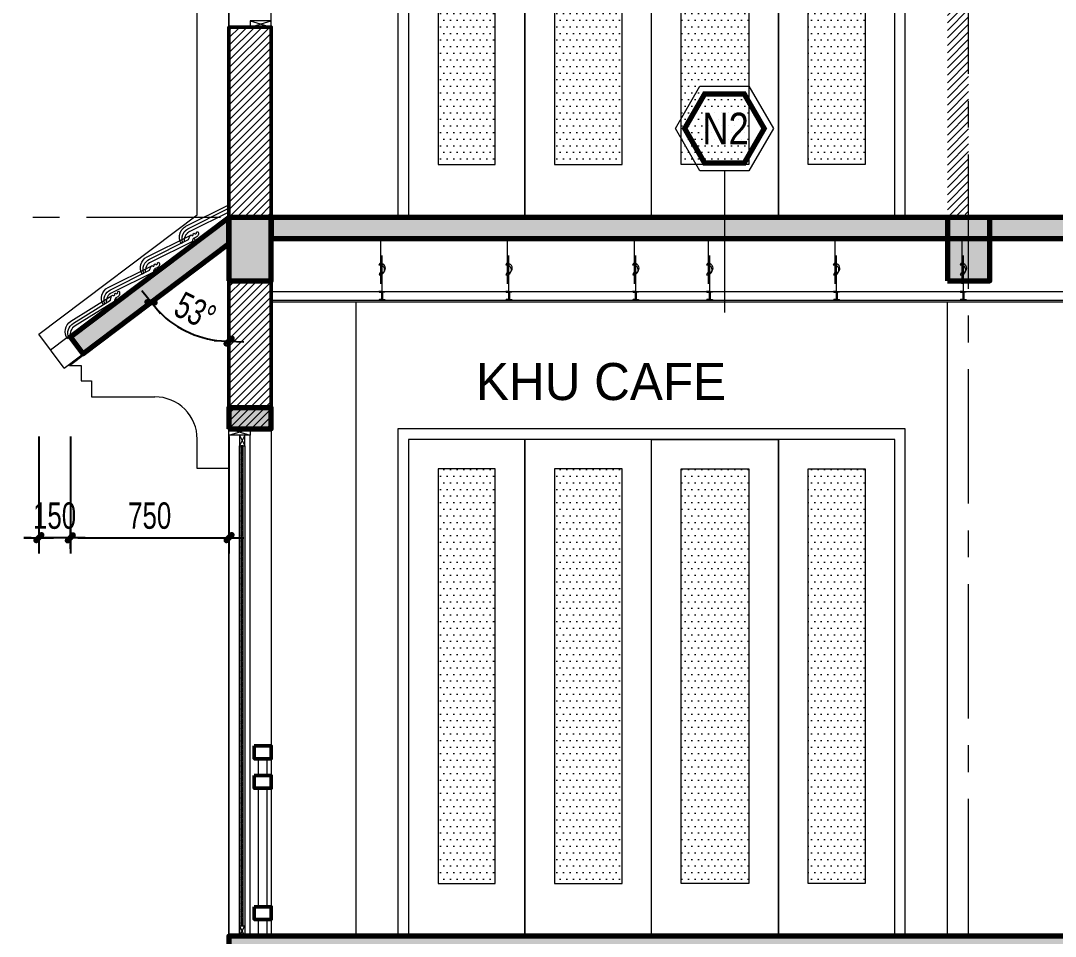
# Model space of a CAD drawing. Header units: inches. Extents: x 88947 to 296847, y 35049 to 161062.
# Drawn here: x 155063 to 159958, y 147108 to 151438 of the extents above; entities that cross this region are included whole.
import ezdxf
from ezdxf.xclip import XClip

# ---------------------------------------------------------------- set-up
doc = ezdxf.new("R2010")
doc.units = ezdxf.units.IN
doc.header["$MEASUREMENT"] = 0
doc.header["$XCLIPFRAME"] = 0
doc.header["$PDMODE"] = 1
doc.linetypes.add('ACAD_ISO03W100', pattern=[30, 12, -18])
doc.linetypes.add('CENTER', pattern=[50.8, 31.75, -6.35, 6.35, -6.35])
for name, color, linetype, lineweight in [('A-Dims', 145, 'Continuous', 25), ('CUA', 42, 'Continuous', 20), ('DIM', 7, 'Continuous', 25), ('HACTH', 8, 'Continuous', 5), ('HATCH', 8, 'Continuous', 5), ('KHUNG 1', 6, 'Continuous', 70), ('KY HIEU', 4, 'Continuous', 25), ('mb$0$CUA', 42, 'Continuous', 20), ('mb$0$HATCH', 69, 'Continuous', 15), ('mb$0$net manh', 251, 'Continuous', 5), ('THAY', 3, 'Continuous', 18), ('TRUC', 252, 'ACAD_ISO03W100', 13), ('TUONG', 4, 'Continuous', 50)]:
    doc.layers.add(name, color=color, linetype=linetype, lineweight=lineweight)
doc.layers.add('text', color=2, linetype='Continuous')
doc.styles.add('DDCo-B-Helve-condense', font='VHELVCB.TTF')
doc.styles.add('FRANKO', font='VFRANKO.TTF')
doc.styles.add('VNI-HELVE-CONDENSE', font='VNARIAL.TTF', dxfattribs={"width": 0.7})
doc.dimstyles.new('TAS-100', dxfattribs={"dimscale": 50, "dimtxt": 2.5, "dimasz": 0.7, "dimexe": 1.5, "dimexo": 1.5, "dimgap": 0.8, "dimtad": 1, "dimdec": 0, "dimzin": 3, "dimdsep": 46, "dimtxsty": 'VNI-HELVE-CONDENSE', "dimblk": 'TICK', "dimcen": 2.5, "dimclrt": 71, "dimazin": 2, "dimtfac": 0.75, "dimtdec": 0, "dimtix": 1, "dimtmove": 2, "dimatfit": 2, "dimldrblk": 'TICK123', "dimfxl": 1.5, "dimtolj": 1, "dimtzin": 0, "dimarcsym": 0})

# ---------------------------------------------------------------- blocks, each defined once
blk = doc.blocks.new('TICK')
at = {"layer": 'A-Dims', "color": 1}
for p, q in [((0, 1.5), (0, -1.5)), ((-2, 0), (2, 0))]:
    blk.add_line(p, q, dxfattribs=at)
at = {"layer": 'A-Dims', "color": 1, "const_width": 0.788}
blk.add_lwpolyline([(-0.33, -0.35), (0.38, 0.38)], dxfattribs=at)
at = {"layer": 'A-Dims', "color": 1, "const_width": 0.394}
for points in [[(0.24, 0.52, -0.414214), (0.52, 0.52, -1)], [(0.52, 0.52, -0.414214), (0.52, 0.24, -1)], [(-0.47, -0.21, 0.414214), (-0.47, -0.49, 1)], [(-0.47, -0.49, 0.414214), (-0.19, -0.49, 1)]]:
    blk.add_lwpolyline(points, format="xyb", dxfattribs=at)
blk = doc.blocks.new('*D1056')
at = {"layer": 'Defpoints', "color": 0}
for p in [(155298.2, 149545.5), (156047.7, 149545.5), (156047.7, 148992.4)]:
    blk.add_point(p, dxfattribs=at)
at = {"layer": 'DIM', "color": 0, "lineweight": -2}
for p, q in [((155298.2, 149470.5), (155298.2, 148917.4)), ((156047.7, 149470.5), (156047.7, 148917.4)), ((155333.2, 148992.4), (156012.7, 148992.4))]:
    blk.add_line(p, q, dxfattribs=at)
at = {"layer": 'DIM', "color": 0, "lineweight": -2, "xscale": 35, "yscale": 35, "zscale": 35, "rotation": 180}
blk.add_blockref('TICK', (155298.2, 148992.4), dxfattribs=at)
at = {"layer": 'DIM', "color": 0, "lineweight": -2, "xscale": 35, "yscale": 35, "zscale": 35}
blk.add_blockref('TICK', (156047.7, 148992.4), dxfattribs=at)
at = {"layer": 'DIM', "color": 71, "insert": (155673, 149096.2), "char_height": 125, "attachment_point": 5, "style": 'VNI-HELVE-CONDENSE'}
blk.add_mtext('\\A1;750', dxfattribs=at)
blk = doc.blocks.new('TICK123')
at = {"layer": 'A-Dims', "color": 1}
blk.add_lwpolyline([(0.05, 0, 0, 0.84, 0), (-2.11, 0, 8.4, 8.4, 0)], format="xyseb", dxfattribs=at)
blk = doc.blocks.new('*D1057')
at = {"layer": 'Defpoints', "color": 0}
for p in [(155147.7, 149545.5), (155298.2, 149545.5), (155147.7, 148992.4)]:
    blk.add_point(p, dxfattribs=at)
at = {"layer": 'DIM', "color": 0, "lineweight": -2}
for p, q in [((155147.7, 149470.5), (155147.7, 148917.4)), ((155298.2, 149470.5), (155298.2, 148917.4)), ((155112.7, 148992.4), (155077.7, 148992.4)), ((155298.2, 148992.4), (155147.7, 148992.4)), ((155333.2, 148992.4), (155368.2, 148992.4))]:
    blk.add_line(p, q, dxfattribs=at)
at = {"layer": 'DIM', "color": 0, "lineweight": -2, "xscale": 35, "yscale": 35, "zscale": 35}
blk.add_blockref('TICK', (155147.7, 148992.4), dxfattribs=at)
at = {"layer": 'DIM', "color": 0, "lineweight": -2, "xscale": 35, "yscale": 35, "zscale": 35, "rotation": 180}
blk.add_blockref('TICK', (155298.2, 148992.4), dxfattribs=at)
at = {"layer": 'DIM', "color": 71, "insert": (155223, 149096.2), "char_height": 125, "attachment_point": 5, "style": 'VNI-HELVE-CONDENSE'}
blk.add_mtext('\\A1;150', dxfattribs=at)
blk = doc.blocks.new('*D2844')
at = {"layer": 'Defpoints', "color": 0}
for p in [(156047.7, 150382.3), (156047.7, 150207.5), (155781.5, 150006.8), (155358.4, 149862.8), (156047.7, 149507.5)]:
    blk.add_point(p, dxfattribs=at)
at = {"layer": 'DIM', "color": 0, "lineweight": -2}
blk.add_arc((156047.7, 150382.3), 460.3, 221.3574, 265.6426, dxfattribs=at)
at = {"layer": 'DIM', "color": 0, "lineweight": -2, "xscale": 35, "yscale": 35, "zscale": 35}
for p, rotation in [((155680.1, 150105.3), 129.178707108806), ((156047.7, 149922), 357.8212928911929)]:
    blk.add_blockref('TICK', p, dxfattribs=dict(at, rotation=rotation))
at = {"layer": 'DIM', "color": 71, "insert": (155888.7, 150063.3), "char_height": 125, "attachment_point": 5, "rotation": 333.5, "style": 'VNI-HELVE-CONDENSE'}
blk.add_mtext('\\A1;53°', dxfattribs=at)
blk = doc.blocks.new('A$C63FF6805')
at = {"layer": 'HACTH'}
h = blk.add_hatch(dxfattribs=at)
h.set_pattern_fill('DOTS', color=256, scale=500, style=0)
h.set_pattern_definition([(0, (-2310, -2310), (15.625, 31.25), [0, -31.25])])
h.paths.add_polyline_path([(-2040, -190), (-2310, -190), (-2310, -2150), (-2040, -2150)])
h = blk.add_hatch(dxfattribs=at)
h.set_pattern_fill('DOTS', color=256, scale=500, style=0)
h.set_pattern_definition([(0, (-1760, -2310), (15.625, 31.25), [0, -31.25])])
h.paths.add_polyline_path([(-1440, -190), (-1760, -190), (-1760, -2150), (-1440, -2150)])
h = blk.add_hatch(dxfattribs=at)
h.set_pattern_fill('DOTS', color=256, scale=500, style=0)
h.set_pattern_definition([(180, (-840, -2310), (-15.625, 31.25), [0, -31.25])])
h.paths.add_polyline_path([(-1160, -190), (-840, -190), (-840, -2150), (-1160, -2150)])
h = blk.add_hatch(dxfattribs=at)
h.set_pattern_fill('DOTS', color=256, scale=500, style=0)
h.set_pattern_definition([(180, (-290, -2310), (-15.625, 31.25), [0, -31.25])])
h.paths.add_polyline_path([(-560, -190), (-290, -190), (-290, -2150), (-560, -2150)])
at = {"layer": 'CUA'}
for points in [[(-100, -2400), (-100, 0), (-2500, 0), (-2500, -2400)], [(-1300, -50), (-1900, -50), (-1900, -2400), (-1300, -2400)], [(-1300, -50), (-700, -50), (-700, -2400), (-1300, -2400)], [(-2040, -190), (-2310, -190), (-2310, -2150), (-2040, -2150)], [(-1440, -190), (-1760, -190), (-1760, -2150), (-1440, -2150)], [(-1160, -190), (-840, -190), (-840, -2150), (-1160, -2150)], [(-560, -190), (-290, -190), (-290, -2150), (-560, -2150)]]:
    blk.add_lwpolyline(points, close=True, dxfattribs=at)
for points in [[(-1900, -50), (-2450, -50), (-2450, -2400), (-1900, -2400), (-1900, -50)], [(-700, -50), (-1900, -50)], [(-1900, -2400), (-1900, -50)], [(-700, -2400), (-150, -2400), (-150, -50), (-700, -50), (-700, -2400)], [(-700, -2400), (-700, -50)], [(-1160, -190), (-840, -190)], [(-1900, -2400), (-700, -2400)]]:
    blk.add_lwpolyline(points, dxfattribs=at)
blk = doc.blocks.new('*D3976')
at = {"layer": 'Defpoints', "color": 0}
for p in [(155298.2, 149545.5), (156047.7, 149545.5), (156047.7, 148992.4)]:
    blk.add_point(p, dxfattribs=at)
at = {"layer": 'DIM', "color": 0, "lineweight": -2}
for p, q in [((155298.2, 149470.5), (155298.2, 148917.4)), ((156047.7, 149470.5), (156047.7, 148917.4)), ((155333.2, 148992.4), (156012.7, 148992.4))]:
    blk.add_line(p, q, dxfattribs=at)
at = {"layer": 'DIM', "color": 0, "lineweight": -2, "xscale": 35, "yscale": 35, "zscale": 35, "rotation": 180}
blk.add_blockref('TICK', (155298.2, 148992.4), dxfattribs=at)
at = {"layer": 'DIM', "color": 0, "lineweight": -2, "xscale": 35, "yscale": 35, "zscale": 35}
blk.add_blockref('TICK', (156047.7, 148992.4), dxfattribs=at)
at = {"layer": 'DIM', "color": 71, "insert": (155673, 149096.2), "char_height": 125, "attachment_point": 5, "style": 'VNI-HELVE-CONDENSE'}
blk.add_mtext('\\A1;750', dxfattribs=at)
blk = doc.blocks.new('*D3977')
at = {"layer": 'Defpoints', "color": 0}
for p in [(155147.7, 149545.5), (155298.2, 149545.5), (155147.7, 148992.4)]:
    blk.add_point(p, dxfattribs=at)
at = {"layer": 'DIM', "color": 0, "lineweight": -2}
for p, q in [((155147.7, 149470.5), (155147.7, 148917.4)), ((155298.2, 149470.5), (155298.2, 148917.4)), ((155112.7, 148992.4), (155077.7, 148992.4)), ((155298.2, 148992.4), (155147.7, 148992.4)), ((155333.2, 148992.4), (155368.2, 148992.4))]:
    blk.add_line(p, q, dxfattribs=at)
at = {"layer": 'DIM', "color": 0, "lineweight": -2, "xscale": 35, "yscale": 35, "zscale": 35}
blk.add_blockref('TICK', (155147.7, 148992.4), dxfattribs=at)
at = {"layer": 'DIM', "color": 0, "lineweight": -2, "xscale": 35, "yscale": 35, "zscale": 35, "rotation": 180}
blk.add_blockref('TICK', (155298.2, 148992.4), dxfattribs=at)
at = {"layer": 'DIM', "color": 71, "insert": (155223, 149096.2), "char_height": 125, "attachment_point": 5, "style": 'VNI-HELVE-CONDENSE'}
blk.add_mtext('\\A1;150', dxfattribs=at)
blk = doc.blocks.new('*D4058')
at = {"layer": 'Defpoints', "color": 0}
for p in [(156047.7, 150382.3), (156047.7, 150207.5), (155781.5, 150006.8), (155358.4, 149862.8), (156047.7, 149507.5)]:
    blk.add_point(p, dxfattribs=at)
at = {"layer": 'DIM', "color": 0, "lineweight": -2}
blk.add_arc((156047.7, 150382.3), 460.3, 221.3574, 265.6426, dxfattribs=at)
at = {"layer": 'DIM', "color": 0, "lineweight": -2, "xscale": 35, "yscale": 35, "zscale": 35}
for p, rotation in [((155680.1, 150105.3), 129.1787071088073), ((156047.7, 149922), 357.8212928911942)]:
    blk.add_blockref('TICK', p, dxfattribs=dict(at, rotation=rotation))
at = {"layer": 'DIM', "color": 71, "insert": (155888.7, 150063.3), "char_height": 125, "attachment_point": 5, "rotation": 333.5, "style": 'VNI-HELVE-CONDENSE'}
blk.add_mtext('\\A1;53°', dxfattribs=at)
blk = doc.blocks.new('A$C08A16807')
blk.add_lwpolyline([(-252.4, -112.1, -0.380933), (-216.6, -50), (-20.9, 17.8), (-11.8, 36.8), (-6.9, 38.5, 0.954486), (4.4, 42.5), (9, 44.1, 0.954486), (20.3, 48), (27.3, 50.5, -0.47847), (12.4, 23.6, 0.356765), (-4.1, 7), (-211.6, -64.2, 0.329869), (-244.5, -109.3), (-260.2, -114.9, -0.426494), (-226.9, -37.7), (-11.9, 36.6)], format="xyb")
blk.add_arc((-3.5, 11.8), 12.3, 286.618, 48.1469)
blk = doc.blocks.new('A$C2CB05BCE')
at = {"layer": 'THAY'}
ref = blk.add_blockref('A$C08A16807', (17.1, 24.7), dxfattribs=dict(at, rotation=7.464471018285599))
XClip(ref).set_block_clipping_path([(-51.9696181063, -265.0907269109), (-538.9201218982, -201.2896423794), (-493.0550403646, 148.7674878912), (-6.1045365727, 84.9664033597)])
for p, rotation in [((-167.4, -120.2), 7.464471018285599), ((-351.9, -265.1), 7.464471018285599), ((-535.8, -403.7), 12.90712320794823)]:
    blk.add_blockref('A$C08A16807', p, dxfattribs=dict(at, rotation=rotation))
blk = doc.blocks.new('A$C40B62592')
at = {"layer": 'THAY'}
for points in [[(779.5, 6362.6), (900, 6522.2), (50, 7162.7)], [(900, 6522.2), (50, 7162.7)], [(844.5, 6448.7), (50, 7047.4)], [(779.5, 6362.6), (50, 6912.4)], [(754.5, 6375.3), (50, 6906.2)], [(754.5, 6375.3), (699.5, 6375.3), (699.5, 6301.4), (649.5, 6301.4), (649.5, 6226.4), (350, 6226.4)], [(754.5, 6375.3), (757.5, 6379.3)], [(844.5, 3223.5), (0, 3859.9)], [(779.5, 3137.4), (900, 3297), (150, 3862.2)], [(900, 3297), (150, 3862.2)], [(779.5, 3137.4), (0, 3724.9)], [(754.5, 3150.1), (0, 3718.7)], [(754.5, 3150.1), (699.5, 3150.1), (699.5, 3076.2), (649.5, 3076.2), (649.5, 3001.2), (350, 3001.2)], [(754.5, 3150.1), (757.5, 3154)]]:
    blk.add_lwpolyline(points, dxfattribs=at)
for points in [[(150, 3862.2), (150, 6026.4, -0.414214), (350, 6226.4)], [(0, 2662.7), (0, 2662.7), (150, 2662.7), (150, 2801.2, -0.414214), (350, 3001.2)]]:
    blk.add_lwpolyline(points, format="xyb", dxfattribs=at)

msp = doc.modelspace()

# ---------------------------------------------------------------- hatches: boundary and pattern name
at = {"layer": 'HACTH'}
h = msp.add_hatch(dxfattribs=at)
h.set_pattern_fill('ANSI31', color=256, scale=200, style=0)
h.set_pattern_definition([(45, (159447.74, 150507.526), (-17.67767, 17.67767), [])])
h.paths.add_polyline_path([(159547.7, 153607.5), (159447.7, 153607.5), (159447.7, 150507.5), (159547.7, 150507.5)])
h = msp.add_hatch(dxfattribs=at)
h.set_pattern_fill('ANSI31', color=256, scale=200, style=0)
h.set_pattern_definition([(45, (156047.74, 150507.526), (-17.6777, 17.6777), [])])
h.paths.add_polyline_path([(156247.7, 150507.5), (156247.7, 151407.5), (156047.7, 151407.5), (156047.7, 150507.5)])
h = msp.add_hatch(dxfattribs=at)
h.set_pattern_fill('ANSI31', color=256, scale=200, style=0)
h.set_pattern_definition([(45, (156047.74, 150507.526), (-17.6777, 17.6777), [])])
h.paths.add_polyline_path([(156247.7, 150507.5), (156247.7, 151407.5), (156047.7, 151407.5), (156047.7, 150507.5)])
h = msp.add_hatch(dxfattribs=at)
h.set_pattern_fill('ANSI31', color=256, scale=200, style=0)
h.set_pattern_definition([(45, (156047.74, 149507.526), (-17.6777, 17.6777), [])])
h.paths.add_polyline_path([(156247.7, 149507.5), (156247.7, 150207.5), (156047.7, 150207.5), (156047.7, 149507.5)])
h = msp.add_hatch(dxfattribs=at)
h.set_pattern_fill('ANSI31', color=256, scale=200, style=0)
h.set_pattern_definition([(45, (156047.74, 149507.526), (-17.6777, 17.6777), [])])
h.paths.add_polyline_path([(156247.7, 149507.5), (156247.7, 150207.5), (156047.7, 150207.5), (156047.7, 149507.5)])
at = {"layer": 'KHUNG 1'}
msp.add_hatch(color=256, dxfattribs=at).paths.add_polyline_path([(156047.7, 150507.5), (155298.2, 149942.7), (155358.4, 149862.8), (156047.7, 150382.3)])
at = {"layer": 'mb$0$HATCH'}
h = msp.add_hatch(dxfattribs=at)
h.set_pattern_fill('ANSI32', color=256, angle=-90, style=0)
h.set_pattern_definition([(225, (156115.241, 148407.526), (-6.73519, 6.73519), []), (225, (156115.241, 148403.036), (-6.73519, 6.73519), [])])
h.paths.add_polyline_path([(156105.2, 149427.5), (156105.2, 147157.5), (156115.2, 147157.5), (156115.2, 149427.5)])

# ---------------------------------------------------------------- linework, layer by layer
at = {"layer": 'CUA'}
for points in [[(156147.7, 151407.5), (156247.7, 151407.5), (156247.7, 151437.5), (156147.7, 151437.5)], [(156047.7, 149507.5), (156147.7, 149507.5), (156147.7, 149477.5), (156047.7, 149477.5)], [(156122.7, 149477.5), (156097.7, 149477.5), (156097.7, 149427.5), (156122.7, 149427.5)], [(156122.7, 147107.5), (156097.7, 147107.5), (156097.7, 147157.5), (156122.7, 147157.5)]]:
    msp.add_lwpolyline(points, close=True, dxfattribs=at)
at = {"layer": 'DIM'}
msp.add_lwpolyline([(161147.7, 150507.5), (159547.7, 150507.5)], dxfattribs=at)
at = {"layer": 'HACTH', "color": 252}
msp.add_lwpolyline([(158160.9, 150927.7), (158276.6, 151128), (158508, 151128), (158623.7, 150927.7), (158508, 150727.3), (158276.6, 150727.3)], close=True, dxfattribs=at)
msp.add_lwpolyline([(158392.3, 150727.3), (158392.3, 150057.5)], dxfattribs=at)
at = {"layer": 'HATCH'}
for p, q in [((156766.5, 150284.3), (156766.5, 150407.5)), ((157366.5, 150284.3), (157366.5, 150407.5)), ((157966.5, 150284.3), (157966.5, 150407.5)), ((158316.5, 150284.3), (158316.5, 150407.5)), ((158916.5, 150284.3), (158916.5, 150407.5)), ((159516.5, 150284.3), (159516.5, 150407.5)), ((156761.5, 150289.5), (156757.3, 150280.8)), ((156772.7, 150283), (156772.7, 150326.9)), ((157361.5, 150289.5), (157357.3, 150280.8)), ((157372.7, 150283), (157372.7, 150326.9)), ((157961.5, 150289.5), (157957.3, 150280.8)), ((157972.7, 150283), (157972.7, 150326.9)), ((158311.5, 150289.5), (158307.3, 150280.8)), ((158322.7, 150283), (158322.7, 150326.9)), ((158911.5, 150289.5), (158907.3, 150280.8)), ((158922.7, 150283), (158922.7, 150326.9)), ((159511.5, 150289.5), (159507.3, 150280.8)), ((159522.7, 150283), (159522.7, 150326.9)), ((156762.3, 150244.6), (156758.1, 150236)), ((156766.5, 150239.9), (156766.5, 150280.2)), ((156766.5, 150193.5), (156766.5, 150236.6)), ((156772.7, 150241.4), (156772.7, 150278.5)), ((156772.7, 150156.5), (156772.7, 150238.4)), ((157362.3, 150244.6), (157358.1, 150236)), ((157366.5, 150239.9), (157366.5, 150280.2)), ((157366.5, 150193.5), (157366.5, 150236.6)), ((157372.7, 150241.4), (157372.7, 150278.5)), ((157372.7, 150156.5), (157372.7, 150238.4)), ((157962.3, 150244.6), (157958.1, 150236)), ((157966.5, 150239.9), (157966.5, 150280.2)), ((157966.5, 150193.5), (157966.5, 150236.6)), ((157972.7, 150241.4), (157972.7, 150278.5)), ((157972.7, 150156.5), (157972.7, 150238.4)), ((158312.3, 150244.6), (158308.1, 150236)), ((158316.5, 150239.9), (158316.5, 150280.2)), ((158316.5, 150193.5), (158316.5, 150236.6)), ((158322.7, 150241.4), (158322.7, 150278.5)), ((158322.7, 150156.5), (158322.7, 150238.4)), ((158912.3, 150244.6), (158908.1, 150236)), ((158916.5, 150239.9), (158916.5, 150280.2)), ((158916.5, 150193.5), (158916.5, 150236.6)), ((158922.7, 150241.4), (158922.7, 150278.5)), ((158922.7, 150156.5), (158922.7, 150238.4)), ((159512.3, 150244.6), (159508.1, 150236)), ((159516.5, 150239.9), (159516.5, 150280.2)), ((159516.5, 150193.5), (159516.5, 150236.6)), ((159522.7, 150241.4), (159522.7, 150278.5)), ((159522.7, 150156.5), (159522.7, 150238.4))]:
    msp.add_line(p, q, dxfattribs=at)
for points in [[(156247.7, 150156.5), (168247.7, 150156.5)], [(156247.7, 150116.5), (168247.7, 150116.5)]]:
    msp.add_lwpolyline(points, dxfattribs=at)
for points in [[(156772.2, 150156.5), (156757.7, 150156.5), (156759.7, 150154.5), (156770.2, 150154.5), (156770.2, 150118.5), (156759.7, 150118.5), (156757.7, 150116.5), (156772.2, 150116.5)], [(156773.2, 150156.5), (156787.7, 150156.5), (156785.7, 150154.5), (156775.2, 150154.5), (156775.2, 150118.5), (156785.7, 150118.5), (156787.7, 150116.5), (156773.2, 150116.5)], [(157372.2, 150156.5), (157357.7, 150156.5), (157359.7, 150154.5), (157370.2, 150154.5), (157370.2, 150118.5), (157359.7, 150118.5), (157357.7, 150116.5), (157372.2, 150116.5)], [(157373.2, 150156.5), (157387.7, 150156.5), (157385.7, 150154.5), (157375.2, 150154.5), (157375.2, 150118.5), (157385.7, 150118.5), (157387.7, 150116.5), (157373.2, 150116.5)], [(157972.2, 150156.5), (157957.7, 150156.5), (157959.7, 150154.5), (157970.2, 150154.5), (157970.2, 150118.5), (157959.7, 150118.5), (157957.7, 150116.5), (157972.2, 150116.5)], [(157973.2, 150156.5), (157987.7, 150156.5), (157985.7, 150154.5), (157975.2, 150154.5), (157975.2, 150118.5), (157985.7, 150118.5), (157987.7, 150116.5), (157973.2, 150116.5)], [(158322.2, 150156.5), (158307.7, 150156.5), (158309.7, 150154.5), (158320.2, 150154.5), (158320.2, 150118.5), (158309.7, 150118.5), (158307.7, 150116.5), (158322.2, 150116.5)], [(158323.2, 150156.5), (158337.7, 150156.5), (158335.7, 150154.5), (158325.2, 150154.5), (158325.2, 150118.5), (158335.7, 150118.5), (158337.7, 150116.5), (158323.2, 150116.5)], [(158922.2, 150156.5), (158907.7, 150156.5), (158909.7, 150154.5), (158920.2, 150154.5), (158920.2, 150118.5), (158909.7, 150118.5), (158907.7, 150116.5), (158922.2, 150116.5)], [(158923.2, 150156.5), (158937.7, 150156.5), (158935.7, 150154.5), (158925.2, 150154.5), (158925.2, 150118.5), (158935.7, 150118.5), (158937.7, 150116.5), (158923.2, 150116.5)], [(159522.2, 150156.5), (159507.7, 150156.5), (159509.7, 150154.5), (159520.2, 150154.5), (159520.2, 150118.5), (159509.7, 150118.5), (159507.7, 150116.5), (159522.2, 150116.5)], [(159523.2, 150156.5), (159537.7, 150156.5), (159535.7, 150154.5), (159525.2, 150154.5), (159525.2, 150118.5), (159535.7, 150118.5), (159537.7, 150116.5), (159523.2, 150116.5)]]:
    msp.add_lwpolyline(points, close=True, dxfattribs=at)
for centre in [(156761.5, 150258.5), (156765.7, 150267.1), (157361.5, 150258.5), (157365.7, 150267.1), (157961.5, 150258.5), (157965.7, 150267.1), (158311.5, 150258.5), (158315.7, 150267.1), (158911.5, 150258.5), (158915.7, 150267.1), (159511.5, 150258.5), (159515.7, 150267.1)]:
    msp.add_arc(centre, 22.8, 261.3484, 100.7102, dxfattribs=at)
at = {"layer": 'HATCH', "extrusion": (0, 0, -1)}
for centre, start_param, end_param in [((156766.3, 150285.1), 1.570796326805798, 7.853981633985384), ((156772.6, 150283.8), 1.570796326806104, 7.85398163398569), ((157366.3, 150285.1), 1.570796326805798, 7.853981633985384), ((157372.6, 150283.8), 1.570796326806104, 7.85398163398569), ((157966.3, 150285.1), 1.570796326805798, 7.853981633985384), ((157972.6, 150283.8), 1.570796326806104, 7.85398163398569), ((158316.3, 150285.1), 1.570796326805798, 7.853981633985384), ((158322.6, 150283.8), 1.570796326806104, 7.85398163398569), ((158916.3, 150285.1), 1.570796326805798, 7.853981633985384), ((158922.6, 150283.8), 1.570796326806104, 7.85398163398569), ((159516.3, 150285.1), 1.570796326805798, 7.853981633985384), ((159522.6, 150283.8), 1.570796326806104, 7.85398163398569)]:
    msp.add_ellipse(centre, major_axis=(-1.5, 0.61), ratio=0.439393, start_param=start_param, end_param=end_param, dxfattribs=at)
for centre in [(156766.8, 150240.7), (156772.6, 150242), (157366.8, 150240.7), (157372.6, 150242), (157966.8, 150240.7), (157972.6, 150242), (158316.8, 150240.7), (158322.6, 150242), (158916.8, 150240.7), (158922.6, 150242), (159516.8, 150240.7), (159522.6, 150242)]:
    msp.add_ellipse(centre, major_axis=(1.54, 0.67), ratio=0.366384, dxfattribs=at)
at = {"layer": 'KHUNG 1'}
msp.add_lwpolyline([(156047.7, 150507.5), (155298.2, 149942.7), (155358.4, 149862.8), (156047.7, 150382.3), (156047.7, 150507.5)], dxfattribs=at)
for points in [[(156047.7, 150207.5), (156247.7, 150207.5), (156247.7, 150507.5), (156047.7, 150507.5)], [(156247.7, 150407.5), (168247.7, 150407.5), (168247.7, 150507.5), (156247.7, 150507.5)], [(159447.7, 150207.5), (159647.7, 150207.5), (159647.7, 150507.5), (159447.7, 150507.5)], [(156047.7, 149507.5), (156247.7, 149507.5), (156247.7, 149607.5), (156047.7, 149607.5)], [(156047.7, 147007.5), (168447.7, 147007.5), (168447.7, 147107.5), (156047.7, 147107.5)]]:
    msp.add_lwpolyline(points, close=True, dxfattribs=at)
for points in [[(156047.7, 150507.5), (156247.7, 150507.5), (156047.7, 150207.5), (156247.7, 150207.5)], [(156247.7, 150507.5), (168247.7, 150507.5), (156247.7, 150407.5), (168247.7, 150407.5)], [(159447.7, 150507.5), (159647.7, 150507.5), (159447.7, 150207.5), (159647.7, 150207.5)], [(156047.7, 149607.5), (156247.7, 149607.5), (156047.7, 149507.5), (156247.7, 149507.5)], [(156047.7, 147107.5), (168447.7, 147107.5), (156047.7, 147007.5), (168447.7, 147007.5)]]:
    msp.add_solid(points, dxfattribs=at)
at = {"layer": 'KY HIEU', "const_width": 25}
msp.add_lwpolyline([(158204.2, 150927.7), (158298.3, 151090.5), (158486.3, 151090.5), (158580.4, 150927.7), (158486.3, 150764.8), (158298.3, 150764.8)], close=True, dxfattribs=at)
at = {"layer": 'mb$0$CUA'}
for points in [[(156047.7, 152907.5), (156047.7, 151407.5), (156247.7, 151407.5), (156247.7, 152907.5)], [(156047.7, 147107.5), (156147.7, 147107.5), (156147.7, 149477.5), (156047.7, 149477.5)], [(156097.7, 147107.5), (156147.7, 147107.5), (156147.7, 149477.5), (156097.7, 149477.5)], [(156122.7, 147107.5), (156097.7, 147107.5), (156097.7, 149427.5), (156122.7, 149427.5)], [(156105.2, 149427.5), (156105.2, 147157.5), (156115.2, 147157.5), (156115.2, 149427.5)]]:
    msp.add_lwpolyline(points, close=True, dxfattribs=at)
at = {"layer": 'mb$0$net manh'}
for points in [[(156147.7, 151407.5), (156247.7, 151437.5)], [(156147.7, 151437.5), (156247.7, 151407.5)], [(156047.7, 149507.5), (156147.7, 149477.5)], [(156047.7, 149477.5), (156147.7, 149507.5)], [(156097.7, 149477.5), (156122.7, 149427.5)], [(156122.7, 149477.5), (156097.7, 149427.5)], [(156097.7, 147107.5), (156122.7, 147157.5)], [(156122.7, 147107.5), (156097.7, 147157.5)]]:
    msp.add_lwpolyline(points, dxfattribs=at)
at = {"layer": 'THAY'}
for points in [[(156247.7, 150107.5), (168247.7, 150107.5)], [(156647.7, 150107.5), (156647.7, 147107.5)], [(159447.7, 147107.5), (159447.7, 150107.5)]]:
    msp.add_lwpolyline(points, dxfattribs=at)
for points in [[(156047.7, 149507.5), (156247.7, 149507.5), (156247.7, 147107.5), (156047.7, 147107.5)], [(156187.7, 147947.5), (156227.7, 147947.5), (156227.7, 147867.5), (156187.7, 147867.5)], [(156187.7, 147807.5), (156227.7, 147807.5), (156227.7, 147247.5), (156187.7, 147247.5)], [(156187.7, 147187.5), (156227.7, 147187.5), (156227.7, 147107.5), (156187.7, 147107.5)]]:
    msp.add_lwpolyline(points, close=True, dxfattribs=at)
at = {"layer": 'TRUC', "linetype": 'CENTER', "ltscale": 20}
for points in [[(156047.7, 146106.1), (156047.7, 157290.9)], [(159547.7, 146106.1), (159547.7, 157290.9)], [(172264.6, 150507.5), (152673.2, 150507.5)]]:
    msp.add_lwpolyline(points, dxfattribs=at)
at = {"layer": 'TUONG'}
for points in [[(156247.7, 150507.5), (156247.7, 151407.5), (156047.7, 151407.5), (156047.7, 150507.5)], [(156247.7, 149507.5), (156247.7, 150207.5), (156047.7, 150207.5), (156047.7, 149507.5)], [(156167.7, 148007.5), (156247.7, 148007.5), (156247.7, 147947.5), (156167.7, 147947.5)], [(156167.7, 147867.5), (156247.7, 147867.5), (156247.7, 147807.5), (156167.7, 147807.5)], [(156167.7, 147247.5), (156247.7, 147247.5), (156247.7, 147187.5), (156167.7, 147187.5)]]:
    msp.add_lwpolyline(points, close=True, dxfattribs=at)

# ---------------------------------------------------------------- block references
at = {"layer": 'DIM'}
ref = msp.add_blockref('A$C63FF6805', (159347.7, 152907.5), dxfattribs=at)
XClip(ref).set_block_clipping_path([(-2699.9999663566, -2400.0000000192), (100.0000000234, 535.9033560886)])
ref = msp.add_blockref('A$C63FF6805', (159347.7, 152907.5), dxfattribs=at)
XClip(ref).set_block_clipping_path([(-2699.9999663566, -2400.0000000192), (100.0000000234, 535.9033560886)])
ref = msp.add_blockref('A$C63FF6805', (159347.7, 149507.5), dxfattribs=at)
XClip(ref).set_block_clipping_path([(-2699.9999663566, -2400.0000000192), (100.0000000234, 535.9033560886)])
ref = msp.add_blockref('A$C63FF6805', (159347.7, 149507.5), dxfattribs=at)
XClip(ref).set_block_clipping_path([(-2699.9999663566, -2400.0000000192), (100.0000000234, 535.9033560886)])
at = {"layer": 'HACTH'}
msp.add_blockref('A$C2CB05BCE', (156047.7, 150507.5), dxfattribs=at)
at = {"layer": 'KY HIEU', "xscale": -1}
msp.add_blockref('A$C40B62592', (156047.7, 146657.5), dxfattribs=at)

# ---------------------------------------------------------------- texts
at = {"layer": 'KY HIEU', "style": 'DDCo-B-Helve-condense'}
msp.add_text('N2', height=150, dxfattribs=at).set_placement((158287.8, 150852.4))
at = {"layer": 'text', "style": 'FRANKO'}
msp.add_text('KHU CAFE', height=175, dxfattribs=at).set_placement((157216.8, 149643.6))

# ---------------------------------------------------------------- dimensions: what is measured, and where the dimension line sits
at = {"layer": 'DIM'}
for picture in ['*D2844', '*D4058']:
    dim = msp.add_angular_dim_2l(base=(155781.5, 150006.8), line1=((156047.7, 150207.5), (156047.7, 149507.5)), line2=((155358.4, 149862.8), (156047.7, 150382.3)), dimstyle='TAS-100', dxfattribs=at)
    dim.commit()
    dim.dimension.update_dxf_attribs({"geometry": picture, "text_midpoint": (155888.7, 150063.3)})
for base, p2, picture, middle in [((155147.7408, 148992.4494), (155147.7408, 149545.546), '*D1057', (155222.9677, 149096.2284)), ((155147.7408, 148992.4494), (155147.7408, 149545.546), '*D3977', (155222.9677, 149096.2284)), ((156047.7408, 148992.4494), (156047.7408, 149545.546), '*D1056', (155672.9677, 149096.2284)), ((156047.7408, 148992.4494), (156047.7408, 149545.546), '*D3976', (155672.9677, 149096.2284))]:
    dim = msp.add_linear_dim(base=base, p1=(155298.1946, 149545.546), p2=p2, dimstyle='TAS-100', dxfattribs=at)
    dim.commit()
    dim.dimension.update_dxf_attribs({"geometry": picture, "text_midpoint": middle})

doc.saveas('drawing.dxf')
